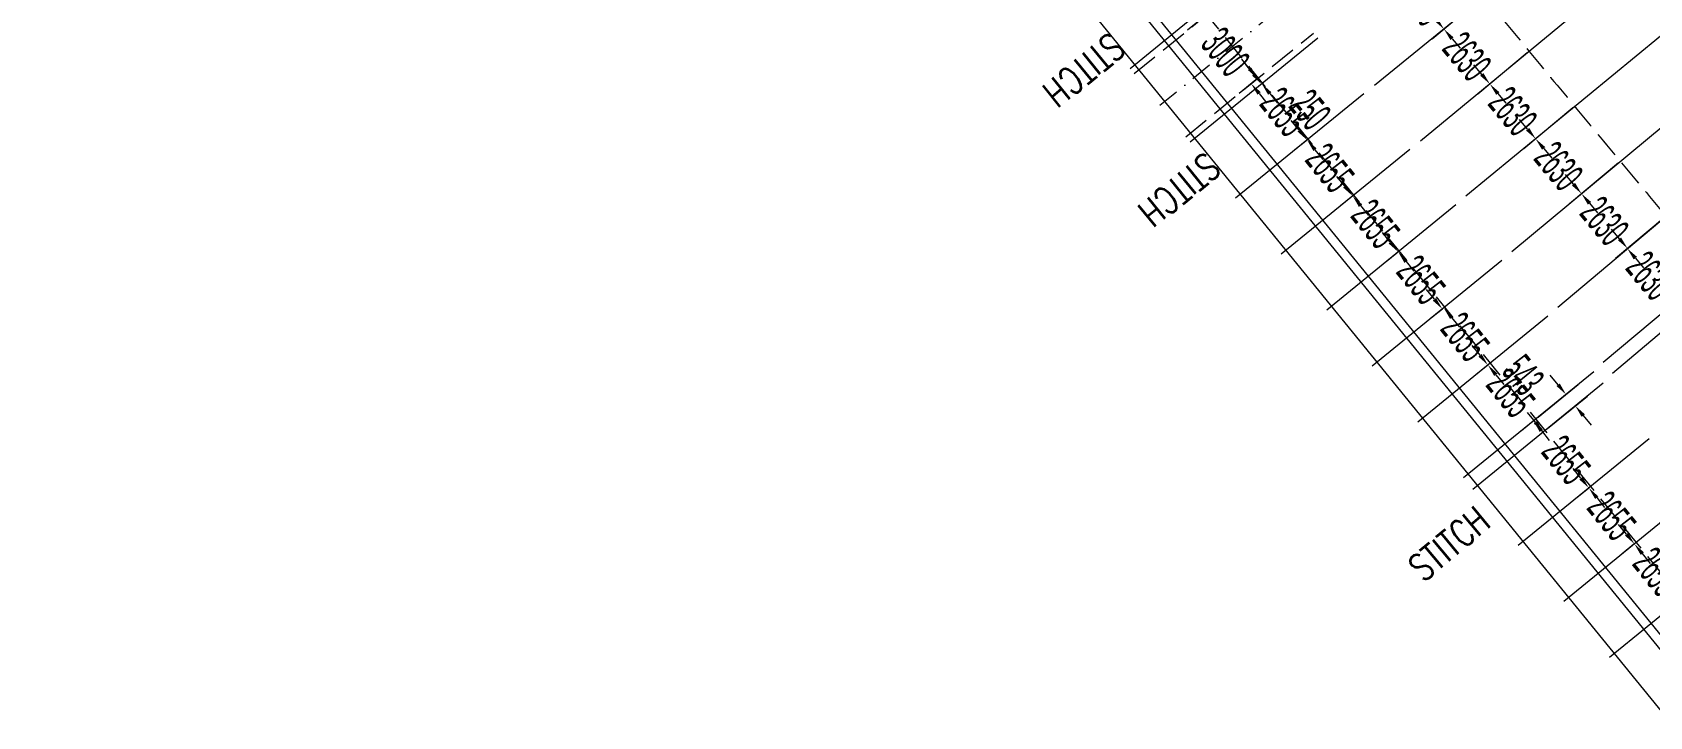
# Model space of a CAD drawing. Header units: millimetres. Extents: x 27228149 to 29012050, y 40856015 to 42918728.
# Drawn here: x 27505620 to 27565131, y 42108477 to 42133650 of the extents above; entities that cross this region are included whole.
import ezdxf

# ---------------------------------------------------------------- set-up
doc = ezdxf.new("R2010")
doc.units = ezdxf.units.MM
doc.header["$LTSCALE"] = 0.05
doc.linetypes.add('DGN Style 3', pattern=[27349.722329, 19535.51595, -7814.20638])
doc.linetypes.add('DGN Style 4', pattern=[31276.361035, 15628.41276, -7814.20638, 19.535516, -7814.20638])
doc.layers.get('Defpoints').update_dxf_attribs({"lineweight": 0})
for name, color, linetype, lineweight in [('InnerEdge_NB', 7, 'Continuous', 0), ('InnerEdge_SB', 7, 'Continuous', 0), ('OuterEdge_NBRamp', 7, 'Continuous', 0), ('OuterEdge_SB', 7, 'Continuous', 0), ('PlacementCurve_NB', 1, 'DGN Style 3', 0), ('PlacementCurve_NBRamp', 1, 'DGN Style 3', 0), ('PlacementCurve_SB', 1, 'DGN Style 3', 0), ('S-_ANOT----_A-', 7, 'Continuous', 0), ('S-_ANOT----_T-', 7, 'Continuous', 0), ('S-_GRIDLINE_E- Adjusted', 6, 'DGN Style 4', 0), ('S-_SEG-----_E-NB', 3, 'Continuous', 13), ('S-_SEG-----_E-NBRamp', 3, 'Continuous', 13), ('S-_WALLLBW-_E-', 40, 'Continuous', 13)]:
    doc.layers.add(name, color=color, linetype=linetype, lineweight=lineweight)
doc.styles.add('Styletxt', font='txt.shx')
doc.styles.add('StyleWORKING', font='WORKING.shx')
doc.dimstyles.new('dim300', dxfattribs={"dimtxt": 750, "dimasz": 750, "dimexe": 375, "dimexo": 375, "dimgap": 375, "dimtad": 1, "dimdec": 0, "dimzin": 11, "dimdsep": 46, "dimtxsty": 'StyleWORKING', "dimsah": 1, "dimcen": 0.09, "dimclrd": 7, "dimclre": 7, "dimadec": 4, "dimazin": 3, "dimtfac": 1, "dimtdec": 0, "dimtmove": 0, "dimatfit": 3, "dimfxl": 1, "dimtolj": 1, "dimtzin": 0, "dimlwd": 0, "dimlwe": 0, "dimarcsym": 0})

# ---------------------------------------------------------------- blocks, each defined once
blk = doc.blocks.new('*D21')
at = {"layer": 'Defpoints', "color": 0, "linetype": 'Continuous', "transparency": 16777216}
for p in [(27565770, 42126917), (27567450, 42124894), (27566001, 42123683)]:
    blk.add_point(p, dxfattribs=at)
at = {"layer": 'S-_ANOT----_A-', "linetype": 'Continuous', "transparency": 16777216}
for p, q in [((27565681, 42126843), (27563874, 42125332)), ((27567362, 42124820), (27565560, 42123314))]:
    blk.add_line(p, q, dxfattribs=at)
at = {"layer": 'S-_ANOT----_A-', "color": 7, "linetype": 'Continuous', "lineweight": 0, "transparency": 16777216}
for p, q in [((27564020, 42126054), (27563725, 42126407)), ((27566296, 42123330), (27566591, 42122977))]:
    blk.add_line(p, q, dxfattribs=at)
at = {"layer": 'S-_ANOT----_A-', "color": 7, "linetype": 'Continuous', "transparency": 16777216}
for points in [[(27564079, 42126103), (27563961, 42126005), (27564315, 42125701)], [(27566355, 42123379), (27566237, 42123281), (27566001, 42123683)]]:
    blk.add_solid(points, dxfattribs=at)
at = {"layer": 'S-_ANOT----_A-', "color": 0, "linetype": 'Continuous', "transparency": 16777216, "insert": (27565159, 42124693), "char_height": 1150, "attachment_point": 5, "rotation": 309.88087, "style": 'StyleWORKING'}
blk.add_mtext('\\A1;{\\W0.47826;\\C0;2630}', dxfattribs=at)
blk = doc.blocks.new('*D179')
at = {"layer": 'Defpoints', "color": 0, "linetype": 'Continuous', "transparency": 16777216}
for p in [(27550888, 42131781), (27552525, 42129691), (27552564, 42129722)]:
    blk.add_point(p, dxfattribs=at)
at = {"layer": 'S-_ANOT----_A-', "color": 7, "linetype": 'Continuous', "lineweight": 0, "transparency": 16777216}
for p, q in [((27550559, 42132106), (27550268, 42132463)), ((27552816, 42129334), (27553106, 42128977))]:
    blk.add_line(p, q, dxfattribs=at)
at = {"layer": 'S-_ANOT----_A-', "linetype": 'Continuous', "transparency": 16777216}
for p, q in [((27550799, 42131709), (27550403, 42131387)), ((27552475, 42129650), (27552079, 42129328))]:
    blk.add_line(p, q, dxfattribs=at)
at = {"layer": 'S-_ANOT----_A-', "color": 7, "linetype": 'Continuous', "transparency": 16777216}
for points in [[(27550618, 42132155), (27550499, 42132058), (27550849, 42131750)], [(27552875, 42129382), (27552756, 42129286), (27552525, 42129691)]]:
    blk.add_solid(points, dxfattribs=at)
at = {"layer": 'S-_ANOT----_A-', "color": 0, "linetype": 'Continuous', "transparency": 16777216, "insert": (27551688, 42130721), "char_height": 1150, "attachment_point": 5, "rotation": 309.14866, "style": 'StyleWORKING'}
blk.add_mtext('\\A1;{\\W0.47826;\\C0;2655}', dxfattribs=at)
blk = doc.blocks.new('*D180')
at = {"layer": 'Defpoints', "color": 0, "linetype": 'Continuous', "transparency": 16777216}
for p in [(27552564, 42129722), (27554202, 42127632), (27554240, 42127663)]:
    blk.add_point(p, dxfattribs=at)
at = {"layer": 'S-_ANOT----_A-', "color": 7, "linetype": 'Continuous', "lineweight": 0, "transparency": 16777216}
for p, q in [((27552235, 42130047), (27551944, 42130404)), ((27554492, 42127275), (27554782, 42126918))]:
    blk.add_line(p, q, dxfattribs=at)
at = {"layer": 'S-_ANOT----_A-', "linetype": 'Continuous', "transparency": 16777216}
for p, q in [((27552475, 42129650), (27552079, 42129328)), ((27554151, 42127591), (27553756, 42127269))]:
    blk.add_line(p, q, dxfattribs=at)
at = {"layer": 'S-_ANOT----_A-', "color": 7, "linetype": 'Continuous', "transparency": 16777216}
for points in [[(27552294, 42130096), (27552175, 42129999), (27552525, 42129691)], [(27554551, 42127323), (27554432, 42127227), (27554202, 42127632)]]:
    blk.add_solid(points, dxfattribs=at)
at = {"layer": 'S-_ANOT----_A-', "color": 0, "linetype": 'Continuous', "transparency": 16777216, "insert": (27553364, 42128662), "char_height": 1150, "attachment_point": 5, "rotation": 309.14866, "style": 'StyleWORKING'}
blk.add_mtext('\\A1;{\\W0.47826;\\C0;2655}', dxfattribs=at)
blk = doc.blocks.new('*D181')
at = {"layer": 'Defpoints', "color": 0, "linetype": 'Continuous', "transparency": 16777216}
for p in [(27554240, 42127663), (27555878, 42125573), (27555916, 42125604)]:
    blk.add_point(p, dxfattribs=at)
at = {"layer": 'S-_ANOT----_A-', "color": 7, "linetype": 'Continuous', "lineweight": 0, "transparency": 16777216}
for p, q in [((27553911, 42127988), (27553621, 42128345)), ((27556168, 42125216), (27556459, 42124859))]:
    blk.add_line(p, q, dxfattribs=at)
at = {"layer": 'S-_ANOT----_A-', "linetype": 'Continuous', "transparency": 16777216}
for p, q in [((27554151, 42127591), (27553756, 42127269)), ((27555827, 42125532), (27555432, 42125210))]:
    blk.add_line(p, q, dxfattribs=at)
at = {"layer": 'S-_ANOT----_A-', "color": 7, "linetype": 'Continuous', "transparency": 16777216}
for points in [[(27553971, 42128037), (27553852, 42127940), (27554202, 42127632)], [(27556228, 42125264), (27556109, 42125168), (27555878, 42125573)]]:
    blk.add_solid(points, dxfattribs=at)
at = {"layer": 'S-_ANOT----_A-', "color": 0, "linetype": 'Continuous', "transparency": 16777216, "insert": (27555041, 42126603), "char_height": 1150, "attachment_point": 5, "rotation": 309.14866, "style": 'StyleWORKING'}
blk.add_mtext('\\A1;{\\W0.47826;\\C0;2655}', dxfattribs=at)
blk = doc.blocks.new('*D182')
at = {"layer": 'Defpoints', "color": 0, "linetype": 'Continuous', "transparency": 16777216}
for p in [(27555916, 42125604), (27557554, 42123514), (27557593, 42123545)]:
    blk.add_point(p, dxfattribs=at)
at = {"layer": 'S-_ANOT----_A-', "color": 7, "linetype": 'Continuous', "lineweight": 0, "transparency": 16777216}
for p, q in [((27555587, 42125929), (27555297, 42126286)), ((27557844, 42123157), (27558135, 42122800))]:
    blk.add_line(p, q, dxfattribs=at)
at = {"layer": 'S-_ANOT----_A-', "linetype": 'Continuous', "transparency": 16777216}
for p, q in [((27555827, 42125532), (27555432, 42125210)), ((27557503, 42123473), (27557108, 42123151))]:
    blk.add_line(p, q, dxfattribs=at)
at = {"layer": 'S-_ANOT----_A-', "color": 7, "linetype": 'Continuous', "transparency": 16777216}
for points in [[(27555647, 42125978), (27555528, 42125881), (27555878, 42125573)], [(27557904, 42123205), (27557785, 42123109), (27557554, 42123514)]]:
    blk.add_solid(points, dxfattribs=at)
at = {"layer": 'S-_ANOT----_A-', "color": 0, "linetype": 'Continuous', "transparency": 16777216, "insert": (27556717, 42124544), "char_height": 1150, "attachment_point": 5, "rotation": 309.14866, "style": 'StyleWORKING'}
blk.add_mtext('\\A1;{\\W0.47826;\\C0;2655}', dxfattribs=at)
blk = doc.blocks.new('*D183')
at = {"layer": 'Defpoints', "color": 0, "linetype": 'Continuous', "transparency": 16777216}
for p in [(27559250, 42121471), (27560926, 42119412), (27560855, 42119354)]:
    blk.add_point(p, dxfattribs=at)
at = {"layer": 'S-_ANOT----_A-', "color": 7, "linetype": 'Continuous', "lineweight": 0, "transparency": 16777216}
for p, q in [((27558889, 42121770), (27558598, 42122127)), ((27561146, 42118998), (27561436, 42118641))]:
    blk.add_line(p, q, dxfattribs=at)
at = {"layer": 'S-_ANOT----_A-', "linetype": 'Continuous', "transparency": 16777216}
for p, q in [((27559161, 42121398), (27558733, 42121050)), ((27560837, 42119339), (27560409, 42118991))]:
    blk.add_line(p, q, dxfattribs=at)
at = {"layer": 'S-_ANOT----_A-', "color": 7, "linetype": 'Continuous', "transparency": 16777216}
for points in [[(27558948, 42121818), (27558829, 42121722), (27559179, 42121413)], [(27561205, 42119046), (27561086, 42118949), (27560855, 42119354)]]:
    blk.add_solid(points, dxfattribs=at)
at = {"layer": 'S-_ANOT----_A-', "color": 0, "linetype": 'Continuous', "transparency": 16777216, "insert": (27560018, 42120385), "char_height": 1150, "attachment_point": 5, "rotation": 309.14866, "style": 'StyleWORKING'}
blk.add_mtext('\\A1;{\\W0.47826;\\C0;2655}', dxfattribs=at)
blk = doc.blocks.new('*D184')
at = {"layer": 'Defpoints', "color": 0, "linetype": 'Continuous', "transparency": 16777216}
for p in [(27561288, 42119006), (27562893, 42116890), (27562964, 42116947)]:
    blk.add_point(p, dxfattribs=at)
at = {"layer": 'S-_ANOT----_A-', "color": 7, "linetype": 'Continuous', "lineweight": 0, "transparency": 16777216}
for p, q in [((27560926, 42119305), (27560636, 42119662)), ((27563183, 42116533), (27563474, 42116176))]:
    blk.add_line(p, q, dxfattribs=at)
at = {"layer": 'S-_ANOT----_A-', "linetype": 'Continuous', "transparency": 16777216}
for p, q in [((27561199, 42118934), (27560771, 42118586)), ((27562875, 42116875), (27562447, 42116527))]:
    blk.add_line(p, q, dxfattribs=at)
at = {"layer": 'S-_ANOT----_A-', "color": 7, "linetype": 'Continuous', "transparency": 16777216}
for points in [[(27560986, 42119354), (27560867, 42119257), (27561217, 42118949)], [(27563243, 42116581), (27563124, 42116485), (27562893, 42116890)]]:
    blk.add_solid(points, dxfattribs=at)
at = {"layer": 'S-_ANOT----_A-', "color": 0, "linetype": 'Continuous', "transparency": 16777216, "insert": (27562056, 42117920), "char_height": 1150, "attachment_point": 5, "rotation": 309.14866, "style": 'StyleWORKING'}
blk.add_mtext('\\A1;{\\W0.47826;\\C0;2655}', dxfattribs=at)
blk = doc.blocks.new('*D185')
at = {"layer": 'Defpoints', "color": 0, "linetype": 'Continuous', "transparency": 16777216}
for p in [(27562964, 42116947), (27564569, 42114831), (27564640, 42114888)]:
    blk.add_point(p, dxfattribs=at)
at = {"layer": 'S-_ANOT----_A-', "color": 7, "linetype": 'Continuous', "lineweight": 0, "transparency": 16777216}
for p, q in [((27562603, 42117246), (27562312, 42117603)), ((27564860, 42114474), (27565150, 42114117))]:
    blk.add_line(p, q, dxfattribs=at)
at = {"layer": 'S-_ANOT----_A-', "linetype": 'Continuous', "transparency": 16777216}
for p, q in [((27562875, 42116875), (27562447, 42116527)), ((27564551, 42114816), (27564123, 42114468))]:
    blk.add_line(p, q, dxfattribs=at)
at = {"layer": 'S-_ANOT----_A-', "color": 7, "linetype": 'Continuous', "transparency": 16777216}
for points in [[(27562662, 42117295), (27562543, 42117198), (27562893, 42116890)], [(27564919, 42114522), (27564800, 42114426), (27564569, 42114831)]]:
    blk.add_solid(points, dxfattribs=at)
at = {"layer": 'S-_ANOT----_A-', "color": 0, "linetype": 'Continuous', "transparency": 16777216, "insert": (27563732, 42115861), "char_height": 1150, "attachment_point": 5, "rotation": 309.14866, "style": 'StyleWORKING'}
blk.add_mtext('\\A1;{\\W0.47826;\\C0;2655}', dxfattribs=at)
blk = doc.blocks.new('*D186')
at = {"layer": 'Defpoints', "color": 0, "linetype": 'Continuous', "transparency": 16777216}
for p in [(27564640, 42114888), (27566245, 42112772), (27566316, 42112829)]:
    blk.add_point(p, dxfattribs=at)
at = {"layer": 'S-_ANOT----_A-', "color": 7, "linetype": 'Continuous', "lineweight": 0, "transparency": 16777216}
for p, q in [((27564279, 42115187), (27563988, 42115544)), ((27566536, 42112415), (27566826, 42112058))]:
    blk.add_line(p, q, dxfattribs=at)
at = {"layer": 'S-_ANOT----_A-', "linetype": 'Continuous', "transparency": 16777216}
for p, q in [((27564551, 42114816), (27564123, 42114468)), ((27566227, 42112757), (27565799, 42112409))]:
    blk.add_line(p, q, dxfattribs=at)
at = {"layer": 'S-_ANOT----_A-', "color": 7, "linetype": 'Continuous', "transparency": 16777216}
for points in [[(27564338, 42115236), (27564219, 42115139), (27564569, 42114831)], [(27566595, 42112463), (27566476, 42112367), (27566245, 42112772)]]:
    blk.add_solid(points, dxfattribs=at)
at = {"layer": 'S-_ANOT----_A-', "color": 0, "linetype": 'Continuous', "transparency": 16777216, "insert": (27565408, 42113802), "char_height": 1150, "attachment_point": 5, "rotation": 309.14866, "style": 'StyleWORKING'}
blk.add_mtext('\\A1;{\\W0.47826;\\C0;2655}', dxfattribs=at)
blk = doc.blocks.new('*D757')
at = {"layer": 'Defpoints', "color": 0, "linetype": 'Continuous', "transparency": 16777216}
for p in [(27557387, 42137049), (27559048, 42135009), (27557564, 42133769)]:
    blk.add_point(p, dxfattribs=at)
at = {"layer": 'S-_ANOT----_A-', "linetype": 'Continuous', "transparency": 16777216}
for p, q in [((27557299, 42136975), (27555436, 42135418)), ((27558959, 42134935), (27557122, 42133400))]:
    blk.add_line(p, q, dxfattribs=at)
at = {"layer": 'S-_ANOT----_A-', "color": 7, "linetype": 'Continuous', "lineweight": 0, "transparency": 16777216}
for p, q in [((27555582, 42136140), (27555288, 42136493)), ((27557859, 42133416), (27558154, 42133063))]:
    blk.add_line(p, q, dxfattribs=at)
at = {"layer": 'S-_ANOT----_A-', "color": 7, "linetype": 'Continuous', "transparency": 16777216}
for points in [[(27555641, 42136189), (27555524, 42136091), (27555877, 42135787)], [(27557917, 42133465), (27557800, 42133367), (27557564, 42133769)]]:
    blk.add_solid(points, dxfattribs=at)
at = {"layer": 'S-_ANOT----_A-', "color": 0, "linetype": 'Continuous', "transparency": 16777216, "insert": (27556722, 42134779), "char_height": 1150, "attachment_point": 5, "rotation": 309.88087, "style": 'StyleWORKING'}
blk.add_mtext('\\A1;{\\W0.47826;\\C0;2630}', dxfattribs=at)
blk = doc.blocks.new('*D758')
at = {"layer": 'Defpoints', "color": 0, "linetype": 'Continuous', "transparency": 16777216}
for p in [(27559048, 42135009), (27560716, 42132976), (27559250, 42131751)]:
    blk.add_point(p, dxfattribs=at)
at = {"layer": 'S-_ANOT----_A-', "linetype": 'Continuous', "transparency": 16777216}
for p, q in [((27558959, 42134935), (27557122, 42133400)), ((27560628, 42132903), (27558809, 42131382))]:
    blk.add_line(p, q, dxfattribs=at)
at = {"layer": 'S-_ANOT----_A-', "color": 7, "linetype": 'Continuous', "lineweight": 0, "transparency": 16777216}
for p, q in [((27557269, 42134122), (27556974, 42134475)), ((27559545, 42131398), (27559840, 42131045))]:
    blk.add_line(p, q, dxfattribs=at)
at = {"layer": 'S-_ANOT----_A-', "color": 7, "linetype": 'Continuous', "transparency": 16777216}
for points in [[(27557328, 42134171), (27557210, 42134073), (27557564, 42133769)], [(27559604, 42131447), (27559486, 42131349), (27559250, 42131751)]]:
    blk.add_solid(points, dxfattribs=at)
at = {"layer": 'S-_ANOT----_A-', "color": 0, "linetype": 'Continuous', "transparency": 16777216, "insert": (27558408, 42132761), "char_height": 1150, "attachment_point": 5, "rotation": 309.88087, "style": 'StyleWORKING'}
blk.add_mtext('\\A1;{\\W0.47826;\\C0;2630}', dxfattribs=at)
blk = doc.blocks.new('*D759')
at = {"layer": 'Defpoints', "color": 0, "linetype": 'Continuous', "transparency": 16777216}
for p in [(27560716, 42132976), (27562391, 42130948), (27560936, 42129733)]:
    blk.add_point(p, dxfattribs=at)
at = {"layer": 'S-_ANOT----_A-', "linetype": 'Continuous', "transparency": 16777216}
for p, q in [((27560628, 42132903), (27558809, 42131382)), ((27562303, 42130875), (27560495, 42129364))]:
    blk.add_line(p, q, dxfattribs=at)
at = {"layer": 'S-_ANOT----_A-', "color": 7, "linetype": 'Continuous', "lineweight": 0, "transparency": 16777216}
for p, q in [((27558955, 42132104), (27558660, 42132457)), ((27561231, 42129380), (27561526, 42129027))]:
    blk.add_line(p, q, dxfattribs=at)
at = {"layer": 'S-_ANOT----_A-', "color": 7, "linetype": 'Continuous', "transparency": 16777216}
for points in [[(27559014, 42132153), (27558896, 42132055), (27559250, 42131751)], [(27561290, 42129429), (27561172, 42129331), (27560936, 42129733)]]:
    blk.add_solid(points, dxfattribs=at)
at = {"layer": 'S-_ANOT----_A-', "color": 0, "linetype": 'Continuous', "transparency": 16777216, "insert": (27560094, 42130743), "char_height": 1150, "attachment_point": 5, "rotation": 309.88087, "style": 'StyleWORKING'}
blk.add_mtext('\\A1;{\\W0.47826;\\C0;2630}', dxfattribs=at)
blk = doc.blocks.new('*D760')
at = {"layer": 'Defpoints', "color": 0, "linetype": 'Continuous', "transparency": 16777216}
for p in [(27562391, 42130948), (27564072, 42128925), (27562623, 42127715)]:
    blk.add_point(p, dxfattribs=at)
at = {"layer": 'S-_ANOT----_A-', "linetype": 'Continuous', "transparency": 16777216}
for p, q in [((27562303, 42130875), (27560495, 42129364)), ((27563983, 42128852), (27562181, 42127346))]:
    blk.add_line(p, q, dxfattribs=at)
at = {"layer": 'S-_ANOT----_A-', "color": 7, "linetype": 'Continuous', "lineweight": 0, "transparency": 16777216}
for p, q in [((27560641, 42130086), (27560346, 42130439)), ((27562917, 42127362), (27563212, 42127009))]:
    blk.add_line(p, q, dxfattribs=at)
at = {"layer": 'S-_ANOT----_A-', "color": 7, "linetype": 'Continuous', "transparency": 16777216}
for points in [[(27560700, 42130135), (27560583, 42130037), (27560936, 42129733)], [(27562976, 42127411), (27562859, 42127312), (27562623, 42127715)]]:
    blk.add_solid(points, dxfattribs=at)
at = {"layer": 'S-_ANOT----_A-', "color": 0, "linetype": 'Continuous', "transparency": 16777216, "insert": (27561780, 42128725), "char_height": 1150, "attachment_point": 5, "rotation": 309.88087, "style": 'StyleWORKING'}
blk.add_mtext('\\A1;{\\W0.47826;\\C0;2630}', dxfattribs=at)
blk = doc.blocks.new('*D936')
at = {"layer": 'Defpoints', "color": 0, "linetype": 'Continuous', "transparency": 16777216}
for p in [(27550702, 42131953), (27550730, 42131975), (27550888, 42131781)]:
    blk.add_point(p, dxfattribs=at)
at = {"layer": 'S-_ANOT----_A-', "color": 7, "linetype": 'Continuous', "lineweight": 0, "transparency": 16777216}
for p, q in [((27550412, 42132309), (27550121, 42132666)), ((27551151, 42131402), (27551441, 42131045))]:
    blk.add_line(p, q, dxfattribs=at)
at = {"layer": 'S-_ANOT----_A-', "linetype": 'Continuous', "transparency": 16777216}
for p, q in [((27550641, 42131902), (27550256, 42131590)), ((27550799, 42131709), (27550414, 42131396))]:
    blk.add_line(p, q, dxfattribs=at)
at = {"layer": 'S-_ANOT----_A-', "color": 7, "linetype": 'Continuous', "transparency": 16777216}
for points in [[(27550471, 42132358), (27550352, 42132261), (27550702, 42131953)], [(27551210, 42131450), (27551091, 42131354), (27550860, 42131759)]]:
    blk.add_solid(points, dxfattribs=at)
at = {"layer": 'S-_ANOT----_A-', "color": 0, "linetype": 'Continuous', "transparency": 16777216, "insert": (27552635, 42130803), "char_height": 1150, "attachment_point": 5, "rotation": 309.14866, "style": 'StyleWORKING'}
blk.add_mtext('\\A1;{\\W0.47826;\\C0;250}', dxfattribs=at)
blk = doc.blocks.new('*D1029')
at = {"layer": 'Defpoints', "color": 0, "linetype": 'Continuous', "transparency": 16777216}
for p in [(27548836, 42134302), (27550730, 42131975), (27550468, 42131762)]:
    blk.add_point(p, dxfattribs=at)
at = {"layer": 'S-_ANOT----_A-', "color": 7, "linetype": 'Continuous', "lineweight": 0, "transparency": 16777216}
for p, q in [((27548283, 42134445), (27547993, 42134802)), ((27550758, 42131405), (27551049, 42131048))]:
    blk.add_line(p, q, dxfattribs=at)
at = {"layer": 'S-_ANOT----_A-', "linetype": 'Continuous', "transparency": 16777216}
for p, q in [((27548747, 42134229), (27548128, 42133725)), ((27550641, 42131902), (27550022, 42131399))]:
    blk.add_line(p, q, dxfattribs=at)
at = {"layer": 'S-_ANOT----_A-', "color": 7, "linetype": 'Continuous', "transparency": 16777216}
for points in [[(27548343, 42134493), (27548224, 42134396), (27548574, 42134088)], [(27550818, 42131453), (27550699, 42131356), (27550468, 42131762)]]:
    blk.add_solid(points, dxfattribs=at)
at = {"layer": 'S-_ANOT----_A-', "color": 0, "linetype": 'Continuous', "transparency": 16777216, "insert": (27549522, 42132926), "char_height": 1150, "attachment_point": 5, "rotation": 309.14866, "style": 'StyleWORKING'}
blk.add_mtext('\\A1;{\\W0.47826;\\C0;3000}', dxfattribs=at)
blk = doc.blocks.new('*D1030')
at = {"layer": 'Defpoints', "color": 0, "linetype": 'Continuous', "transparency": 16777216}
for p in [(27562053, 42120330), (27560945, 42119427), (27561288, 42119006)]:
    blk.add_point(p, dxfattribs=at)
at = {"layer": 'S-_ANOT----_A-', "linetype": 'Continuous', "transparency": 16777216}
for p, q in [((27561034, 42119500), (27562499, 42120693)), ((27561377, 42119079), (27562842, 42120272))]:
    blk.add_line(p, q, dxfattribs=at)
at = {"layer": 'S-_ANOT----_A-', "color": 7, "linetype": 'Continuous', "lineweight": 0, "transparency": 16777216}
for p, q in [((27561763, 42120686), (27561473, 42121043)), ((27562686, 42119552), (27562977, 42119195))]:
    blk.add_line(p, q, dxfattribs=at)
at = {"layer": 'S-_ANOT----_A-', "color": 7, "linetype": 'Continuous', "transparency": 16777216}
for points in [[(27561822, 42120735), (27561703, 42120638), (27562053, 42120330)], [(27562746, 42119600), (27562627, 42119504), (27562396, 42119909)]]:
    blk.add_solid(points, dxfattribs=at)
at = {"layer": 'S-_ANOT----_A-', "color": 0, "linetype": 'Continuous', "transparency": 16777216, "insert": (27560479, 42121044), "char_height": 1150, "attachment_point": 5, "rotation": 309.14866, "style": 'StyleWORKING'}
blk.add_mtext('\\A1;{\\W0.47826;\\C0;543}', dxfattribs=at)
blk = doc.blocks.new('*D1031')
at = {"layer": 'Defpoints', "color": 0, "linetype": 'Continuous', "transparency": 16777216}
for p in [(27557542, 42123504), (27559179, 42121413), (27559218, 42121445)]:
    blk.add_point(p, dxfattribs=at)
at = {"layer": 'S-_ANOT----_A-', "color": 7, "linetype": 'Continuous', "lineweight": 0, "transparency": 16777216}
for p, q in [((27557212, 42123829), (27556922, 42124186)), ((27559469, 42121057), (27559760, 42120700))]:
    blk.add_line(p, q, dxfattribs=at)
at = {"layer": 'S-_ANOT----_A-', "linetype": 'Continuous', "transparency": 16777216}
for p, q in [((27557452, 42123431), (27557057, 42123109)), ((27559129, 42121372), (27558733, 42121050))]:
    blk.add_line(p, q, dxfattribs=at)
at = {"layer": 'S-_ANOT----_A-', "color": 7, "linetype": 'Continuous', "transparency": 16777216}
for points in [[(27557272, 42123877), (27557153, 42123781), (27557503, 42123472)], [(27559529, 42121105), (27559410, 42121008), (27559179, 42121413)]]:
    blk.add_solid(points, dxfattribs=at)
at = {"layer": 'S-_ANOT----_A-', "color": 0, "linetype": 'Continuous', "transparency": 16777216, "insert": (27558342, 42122444), "char_height": 1150, "attachment_point": 5, "rotation": 309.14866, "style": 'StyleWORKING'}
blk.add_mtext('\\A1;{\\W0.47826;\\C0;2655}', dxfattribs=at)
blk = doc.blocks.new('*D1217')
at = {"layer": 'Defpoints', "color": 0, "linetype": 'Continuous', "transparency": 16777216}
for p in [(27564072, 42128925), (27565758, 42126907), (27564309, 42125696)]:
    blk.add_point(p, dxfattribs=at)
at = {"layer": 'S-_ANOT----_A-', "color": 7, "linetype": 'Continuous', "lineweight": 0, "transparency": 16777216}
for p, q in [((27562328, 42128068), (27562033, 42128421)), ((27564604, 42125343), (27564899, 42124990))]:
    blk.add_line(p, q, dxfattribs=at)
at = {"layer": 'S-_ANOT----_A-', "linetype": 'Continuous', "transparency": 16777216}
for p, q in [((27563983, 42128852), (27562181, 42127346)), ((27565670, 42126833), (27563868, 42125328))]:
    blk.add_line(p, q, dxfattribs=at)
at = {"layer": 'S-_ANOT----_A-', "color": 7, "linetype": 'Continuous', "transparency": 16777216}
for points in [[(27562386, 42128117), (27562269, 42128018), (27562623, 42127715)], [(27564663, 42125393), (27564545, 42125294), (27564309, 42125696)]]:
    blk.add_solid(points, dxfattribs=at)
at = {"layer": 'S-_ANOT----_A-', "color": 0, "linetype": 'Continuous', "transparency": 16777216, "insert": (27563467, 42126706), "char_height": 1150, "attachment_point": 5, "rotation": 309.88087, "style": 'StyleWORKING'}
blk.add_mtext('\\A1;{\\W0.47826;\\C0;2630}', dxfattribs=at)

msp = doc.modelspace()

# ---------------------------------------------------------------- linework, layer by layer
at = {"layer": 'InnerEdge_NB'}
msp.add_lwpolyline([(27283724.5, 42878514.7, -0.0568157), (27345588.8, 42682480.7), (27368075.3, 42566916.3, 0.0263705), (27393633.3, 42464653, 0.0426618), (27458420.2, 42303807.1, 0.1075608), (27699785.7, 42006839.6, 0.026969), (27783127.3, 41947329.2), (27839783.5, 41911319.6)], format="xyb", dxfattribs=at)
at = {"layer": 'InnerEdge_SB', "extrusion": (0, 0, -1)}
msp.add_lwpolyline([(-27784629.2, 41949692.3, 0.026969), (-27701533.2, 42009027.3, 0.1075608), (-27460918.9, 42305070.6, 0.0691101), (-27370363.7, 42569291.8)], format="xyb", dxfattribs=at)
at = {"layer": 'OuterEdge_NBRamp'}
msp.add_line((27605837.6, 42061971.8), (27545381.3, 42136234.4), dxfattribs=at)
at = {"layer": 'OuterEdge_SB'}
msp.add_arc((28261355.6, 42709836.2), 882808.3, 206.7701516, 231.3876643, dxfattribs=at)
at = {"layer": 'PlacementCurve_NB'}
msp.add_lwpolyline([(27288809.3, 42846343.4, -0.0480477), (27337834.2, 42680971.8), (27359958.8, 42567267.3, 0.0690894), (27451045.4, 42301107.2, 0.1079959), (27694979, 42000696.1, 0.0193193), (27725549.4, 41977271, 0.0146476), (27778701.6, 41940923.9), (27835716.4, 41904662.4)], format="xyb", dxfattribs=at)
at = {"layer": 'PlacementCurve_NBRamp'}
msp.add_lwpolyline([(27635265.1, 42030698.3), (27611982.7, 42058383.2), (27589280.9, 42086269.3), (27569129.4, 42109374), (27546519.9, 42137146.6, -0.0276788), (27487362.1, 42220234.4), (27469115.5, 42250954.1), (27454819.3, 42278027.7)], format="xyb", dxfattribs=at)
at = {"layer": 'PlacementCurve_SB'}
msp.add_lwpolyline([(27305541.4, 42854039, -0.0482858), (27355899.2, 42684467.3), (27377998.9, 42570890.3, 0.0688708), (27467496.8, 42309348.2, 0.1110949), (27715510, 42007942.3, 0.028125), (27802629.8, 41947720.4), (27845874.9, 41921290)], format="xyb", dxfattribs=at)
at = {"layer": 'S-_GRIDLINE_E- Adjusted'}
msp.add_line((27547111.3, 42130973), (27608022.7, 42180339), dxfattribs=at)
at = {"layer": 'S-_SEG-----_E-NB'}
for p, q in [((27555003.1, 42131710.1), (27565402, 42140192.2)), ((27556699.2, 42129657.4), (27567038.1, 42138199.2)), ((27558366.8, 42127639.2), (27568725.1, 42136156.3)), ((27560059.6, 42125590.6), (27570377.6, 42134167)), ((27561749.3, 42123545.7), (27572041.2, 42132176)), ((27563424.6, 42121518.2), (27573733.4, 42130162.7)), ((27563760.4, 42121111.8), (27574035.8, 42129804.2))]:
    msp.add_line(p, q, dxfattribs=at)
at = {"layer": 'S-_SEG-----_E-NBRamp'}
for p, q in [((27546011.2, 42132324.4), (27550655.5, 42136105.2)), ((27552925.2, 42133439.8), (27548220.9, 42129610.1)), ((27554616.4, 42131393.1), (27549897.1, 42127551.1)), ((27556307.6, 42129346.3), (27551573.2, 42125492.1)), ((27557998.9, 42127299.6), (27553249.4, 42123433.1)), ((27559690.1, 42125252.8), (27554925.6, 42121374.1)), ((27561381.3, 42123206.1), (27556601.8, 42119315.2)), ((27563072.5, 42121159.3), (27558278, 42117256.2)), ((27563418.3, 42120740.8), (27558620.7, 42116835.2)), ((27565109.5, 42118694.1), (27560296.9, 42114776.2)), ((27566800.7, 42116647.4), (27561973.1, 42112717.2)), ((27568492, 42114600.6), (27563649.3, 42110658.3))]:
    msp.add_line(p, q, dxfattribs=at)
at = {"layer": 'S-_SEG-----_E-NBRamp', "linetype": 'DGN Style 3'}
for p, q in [((27546164.3, 42132136.3), (27550821.2, 42135910.6)), ((27548058.3, 42129809.8), (27552766.8, 42133625.8))]:
    msp.add_line(p, q, dxfattribs=at)
at = {"layer": 'S-_WALLLBW-_E-'}
for p, q in [((27605566.2, 42061750.8), (27545109.8, 42136013.4)), ((27604480.5, 42060867), (27544024.1, 42135129.6))]:
    msp.add_line(p, q, dxfattribs=at)
for radius in [881058.3, 882458.3]:
    msp.add_arc((28261355.6, 42709836.2), radius, 206.7701516, 231.3876645, dxfattribs=at)

# ---------------------------------------------------------------- texts
at = {"layer": 'S-_ANOT----_T-', "linetype": 'Continuous', "style": 'Styletxt', "width": 0.75}
for rotation, p in [(219.145751, (27545281.7, 42133698.8)), (219.145751, (27548792.7, 42129293)), (39.981398, (27556805, 42113393.2))]:
    msp.add_text('STITCH', height=1000, rotation=rotation, dxfattribs=at).set_placement(p)

# ---------------------------------------------------------------- dimensions: what is measured, and where the dimension line sits
at = {"layer": 'S-_ANOT----_A-', "linetype": 'Continuous'}
for base, p1, p2, angle, override, picture, middle, turn in [((27557563.6, 42133769.1), (27557387.4, 42137048.9), (27559047.7, 42135009.2), 129.880875, {"dimscale": 1000, "dimtxt": 1.15, "dimasz": 0.46, "dimexe": 0.575, "dimexo": 0.115, "dimgap": 0.2875, "dimtad": 1, "dimjust": 0, "dimtih": 0, "dimtoh": 0, "dimlfac": 1, "dimsah": 1, "dimcen": 0, "dimse1": 0, "dimse2": 0, "dimclre": 256, "dimclrt": 0, "dimtol": 0, "dimtfac": 1, "dimtofl": 0, "dimtmove": 2, "dimatfit": 3, "dimfrac": 0, "dimtolj": 1, "dimlwe": 65535}, '*D757', (27556721.6, 42134779), 309.880875), ((27559249.9, 42131751), (27559047.7, 42135009.2), (27560716.5, 42132976.4), 129.880875, {"dimscale": 1000, "dimtxt": 1.15, "dimasz": 0.46, "dimexe": 0.575, "dimexo": 0.115, "dimgap": 0.2875, "dimtad": 1, "dimjust": 0, "dimtih": 0, "dimtoh": 0, "dimlfac": 1, "dimsah": 1, "dimcen": 0, "dimse1": 0, "dimse2": 0, "dimclre": 256, "dimclrt": 0, "dimtol": 0, "dimtfac": 1, "dimtofl": 0, "dimtmove": 2, "dimatfit": 3, "dimfrac": 0, "dimtolj": 1, "dimlwe": 65535}, '*D758', (27558407.8, 42132760.9), 309.880875), ((27550467.8, 42131761.6), (27548836, 42134301.6), (27550730, 42131975.1), 129.14866, {"dimscale": 1000, "dimtxt": 1.15, "dimasz": 0.46, "dimexe": 0.575, "dimexo": 0.115, "dimgap": 0.2875, "dimtad": 1, "dimjust": 0, "dimtih": 0, "dimtoh": 0, "dimlfac": 1, "dimsah": 1, "dimcen": 0, "dimse1": 0, "dimse2": 0, "dimclre": 256, "dimclrt": 0, "dimtol": 0, "dimtfac": 1, "dimtofl": 0, "dimtmove": 2, "dimatfit": 3, "dimfrac": 0, "dimtolj": 1, "dimlwe": 65535}, '*D1029', (27549521.9, 42132925.8), 309.14866), ((27552525.3, 42129690.7), (27550887.8, 42131781.2), (27552564, 42129722.2), 129.14866, {"dimscale": 1000, "dimtxt": 1.15, "dimasz": 0.46, "dimexe": 0.575, "dimexo": 0.115, "dimgap": 0.2875, "dimtad": 1, "dimjust": 0, "dimtih": 0, "dimtoh": 0, "dimlfac": 1, "dimsah": 1, "dimcen": 0, "dimse1": 0, "dimse2": 0, "dimclre": 256, "dimclrt": 0, "dimtol": 0, "dimtfac": 1, "dimtofl": 0, "dimtmove": 2, "dimatfit": 3, "dimfrac": 0, "dimtolj": 1, "dimlwe": 65535}, '*D179', (27551688.3, 42130721.1), 309.14866), ((27550702.3, 42131952.6), (27550887.8, 42131781.2), (27550730, 42131975.1), 129.14866, {"dimscale": 1000, "dimtxt": 1.15, "dimasz": 0.46, "dimexe": 0.575, "dimexo": 0.115, "dimgap": 0.2875, "dimtad": 1, "dimtih": 0, "dimtoh": 0, "dimlfac": 1, "dimsah": 1, "dimcen": 0, "dimse1": 0, "dimse2": 0, "dimclre": 256, "dimclrt": 0, "dimtol": 0, "dimtfac": 1, "dimtofl": 0, "dimtmove": 2, "dimatfit": 3, "dimfrac": 0, "dimtolj": 1, "dimlwe": 65535}, '*D936', (27552634.6, 42130803), 309.14866), ((27560936.3, 42129732.7), (27560716.5, 42132976.4), (27562391.2, 42130948.3), 129.880875, {"dimscale": 1000, "dimtxt": 1.15, "dimasz": 0.46, "dimexe": 0.575, "dimexo": 0.115, "dimgap": 0.2875, "dimtad": 1, "dimjust": 0, "dimtih": 0, "dimtoh": 0, "dimlfac": 1, "dimsah": 1, "dimcen": 0, "dimse1": 0, "dimse2": 0, "dimclre": 256, "dimclrt": 0, "dimtol": 0, "dimtfac": 1, "dimtofl": 0, "dimtmove": 2, "dimatfit": 3, "dimfrac": 0, "dimtolj": 1, "dimlwe": 65535}, '*D759', (27560094.2, 42130742.7), 309.880875), ((27562622.5, 42127714.6), (27562391.2, 42130948.3), (27564071.6, 42128925.4), 129.880875, {"dimscale": 1000, "dimtxt": 1.15, "dimasz": 0.46, "dimexe": 0.575, "dimexo": 0.115, "dimgap": 0.2875, "dimtad": 1, "dimjust": 0, "dimtih": 0, "dimtoh": 0, "dimlfac": 1, "dimsah": 1, "dimcen": 0, "dimse1": 0, "dimse2": 0, "dimclre": 256, "dimclrt": 0, "dimtol": 0, "dimtfac": 1, "dimtofl": 0, "dimtmove": 2, "dimatfit": 3, "dimfrac": 0, "dimtolj": 1, "dimlwe": 65535}, '*D760', (27561780.5, 42128724.5), 309.880875), ((27554201.5, 42127631.7), (27552564, 42129722.2), (27554240.2, 42127663.3), 129.14866, {"dimscale": 1000, "dimtxt": 1.15, "dimasz": 0.46, "dimexe": 0.575, "dimexo": 0.115, "dimgap": 0.2875, "dimtad": 1, "dimjust": 0, "dimtih": 0, "dimtoh": 0, "dimlfac": 1, "dimsah": 1, "dimcen": 0, "dimse1": 0, "dimse2": 0, "dimclre": 256, "dimclrt": 0, "dimtol": 0, "dimtfac": 1, "dimtofl": 0, "dimtmove": 2, "dimatfit": 3, "dimfrac": 0, "dimtolj": 1, "dimlwe": 65535}, '*D180', (27553364.5, 42128662.1), 309.14866), ((27555877.7, 42125572.8), (27554240.2, 42127663.3), (27555916.4, 42125604.3), 129.14866, {"dimscale": 1000, "dimtxt": 1.15, "dimasz": 0.46, "dimexe": 0.575, "dimexo": 0.115, "dimgap": 0.2875, "dimtad": 1, "dimjust": 0, "dimtih": 0, "dimtoh": 0, "dimlfac": 1, "dimsah": 1, "dimcen": 0, "dimse1": 0, "dimse2": 0, "dimclre": 256, "dimclrt": 0, "dimtol": 0, "dimtfac": 1, "dimtofl": 0, "dimtmove": 2, "dimatfit": 3, "dimfrac": 0, "dimtolj": 1, "dimlwe": 65535}, '*D181', (27555040.7, 42126603.1), 309.14866), ((27564308.9, 42125696.4), (27564071.6, 42128925.4), (27565757.9, 42126907.2), 129.880875, {"dimscale": 1000, "dimtxt": 1.15, "dimasz": 0.46, "dimexe": 0.575, "dimexo": 0.115, "dimgap": 0.2875, "dimtad": 1, "dimjust": 0, "dimtih": 0, "dimtoh": 0, "dimlfac": 1, "dimsah": 1, "dimcen": 0, "dimse1": 0, "dimse2": 0, "dimclre": 256, "dimclrt": 0, "dimtol": 0, "dimtfac": 1, "dimtofl": 0, "dimtmove": 2, "dimatfit": 3, "dimfrac": 0, "dimtolj": 1, "dimlwe": 65535}, '*D1217', (27563466.8, 42126706.4), 309.880875), ((27566001.1, 42123683.1), (27565769.7, 42126916.8), (27567450.1, 42124893.8), 129.880875, {"dimscale": 1000, "dimtxt": 1.15, "dimasz": 0.46, "dimexe": 0.575, "dimexo": 0.115, "dimgap": 0.2875, "dimtad": 1, "dimjust": 0, "dimtih": 0, "dimtoh": 0, "dimlfac": 1, "dimsah": 1, "dimcen": 0, "dimse1": 0, "dimse2": 0, "dimclre": 256, "dimclrt": 0, "dimtol": 0, "dimtfac": 1, "dimtofl": 0, "dimtmove": 2, "dimatfit": 3, "dimfrac": 0, "dimtolj": 1, "dimlwe": 65535}, '*D21', (27565159, 42124693), 309.880875), ((27557553.9, 42123513.8), (27555916.4, 42125604.3), (27557592.6, 42123545.3), 129.14866, {"dimscale": 1000, "dimtxt": 1.15, "dimasz": 0.46, "dimexe": 0.575, "dimexo": 0.115, "dimgap": 0.2875, "dimtad": 1, "dimjust": 0, "dimtih": 0, "dimtoh": 0, "dimlfac": 1, "dimsah": 1, "dimcen": 0, "dimse1": 0, "dimse2": 0, "dimclre": 256, "dimclrt": 0, "dimtol": 0, "dimtfac": 1, "dimtofl": 0, "dimtmove": 2, "dimatfit": 3, "dimfrac": 0, "dimtolj": 1, "dimlwe": 65535}, '*D182', (27556716.9, 42124544.1), 309.14866), ((27559179.1, 42121413.3), (27557541.6, 42123503.8), (27559217.8, 42121444.8), 129.14866, {"dimscale": 1000, "dimtxt": 1.15, "dimasz": 0.46, "dimexe": 0.575, "dimexo": 0.115, "dimgap": 0.2875, "dimtad": 1, "dimjust": 0, "dimtih": 0, "dimtoh": 0, "dimlfac": 1, "dimsah": 1, "dimcen": 0, "dimse1": 0, "dimse2": 0, "dimclre": 256, "dimclrt": 0, "dimtol": 0, "dimtfac": 1, "dimtofl": 0, "dimtmove": 2, "dimatfit": 3, "dimfrac": 0, "dimtolj": 1, "dimlwe": 65535}, '*D1031', (27558342.1, 42122443.6), 309.14866), ((27562053.3, 42120329.6), (27561287.7, 42119006.4), (27560945, 42119427.3), 129.14866, {"dimscale": 1000, "dimtxt": 1.15, "dimasz": 0.46, "dimexe": 0.575, "dimexo": 0.115, "dimgap": 0.2875, "dimtad": 1, "dimtih": 0, "dimtoh": 0, "dimlfac": 1, "dimsah": 1, "dimcen": 0, "dimse1": 0, "dimse2": 0, "dimclre": 256, "dimclrt": 0, "dimtol": 0, "dimtfac": 1, "dimtofl": 0, "dimtmove": 2, "dimatfit": 3, "dimfrac": 0, "dimtolj": 1, "dimlwe": 65535}, '*D1030', (27560478.9, 42121044), 309.14866), ((27560855.3, 42119354.3), (27559250, 42121471), (27560926.2, 42119412), 129.14866, {"dimscale": 1000, "dimtxt": 1.15, "dimasz": 0.46, "dimexe": 0.575, "dimexo": 0.115, "dimgap": 0.2875, "dimtad": 1, "dimjust": 0, "dimtih": 0, "dimtoh": 0, "dimlfac": 1, "dimsah": 1, "dimcen": 0, "dimse1": 0, "dimse2": 0, "dimclre": 256, "dimclrt": 0, "dimtol": 0, "dimtfac": 1, "dimtofl": 0, "dimtmove": 2, "dimatfit": 3, "dimfrac": 0, "dimtolj": 1, "dimlwe": 65535}, '*D183', (27560018.2, 42120384.6), 309.14866), ((27562893, 42116889.7), (27561287.7, 42119006.4), (27562963.9, 42116947.4), 129.14866, {"dimscale": 1000, "dimtxt": 1.15, "dimasz": 0.46, "dimexe": 0.575, "dimexo": 0.115, "dimgap": 0.2875, "dimtad": 1, "dimjust": 0, "dimtih": 0, "dimtoh": 0, "dimlfac": 1, "dimsah": 1, "dimcen": 0, "dimse1": 0, "dimse2": 0, "dimclre": 256, "dimclrt": 0, "dimtol": 0, "dimtfac": 1, "dimtofl": 0, "dimtmove": 2, "dimatfit": 3, "dimfrac": 0, "dimtolj": 1, "dimlwe": 65535}, '*D184', (27562056, 42117920), 309.14866), ((27564569.2, 42114830.7), (27562963.9, 42116947.4), (27564640.1, 42114888.4), 129.14866, {"dimscale": 1000, "dimtxt": 1.15, "dimasz": 0.46, "dimexe": 0.575, "dimexo": 0.115, "dimgap": 0.2875, "dimtad": 1, "dimjust": 0, "dimtih": 0, "dimtoh": 0, "dimlfac": 1, "dimsah": 1, "dimcen": 0, "dimse1": 0, "dimse2": 0, "dimclre": 256, "dimclrt": 0, "dimtol": 0, "dimtfac": 1, "dimtofl": 0, "dimtmove": 2, "dimatfit": 3, "dimfrac": 0, "dimtolj": 1, "dimlwe": 65535}, '*D185', (27563732.2, 42115861.1), 309.14866), ((27566245.4, 42112771.7), (27564640.1, 42114888.4), (27566316.3, 42112829.4), 129.14866, {"dimscale": 1000, "dimtxt": 1.15, "dimasz": 0.46, "dimexe": 0.575, "dimexo": 0.115, "dimgap": 0.2875, "dimtad": 1, "dimjust": 0, "dimtih": 0, "dimtoh": 0, "dimlfac": 1, "dimsah": 1, "dimcen": 0, "dimse1": 0, "dimse2": 0, "dimclre": 256, "dimclrt": 0, "dimtol": 0, "dimtfac": 1, "dimtofl": 0, "dimtmove": 2, "dimatfit": 3, "dimfrac": 0, "dimtolj": 1, "dimlwe": 65535}, '*D186', (27565408.4, 42113802.1), 309.14866)]:
    dim = msp.add_linear_dim(base=base, p1=p1, p2=p2, angle=angle, text='{\\W0.47826;\\C0;<>}', dimstyle='dim300', override=override, dxfattribs=at)
    dim.commit()
    dim.dimension.update_dxf_attribs({"geometry": picture, "text_midpoint": middle, "dimtype": 160, "text_rotation": turn})

doc.saveas('drawing.dxf')
